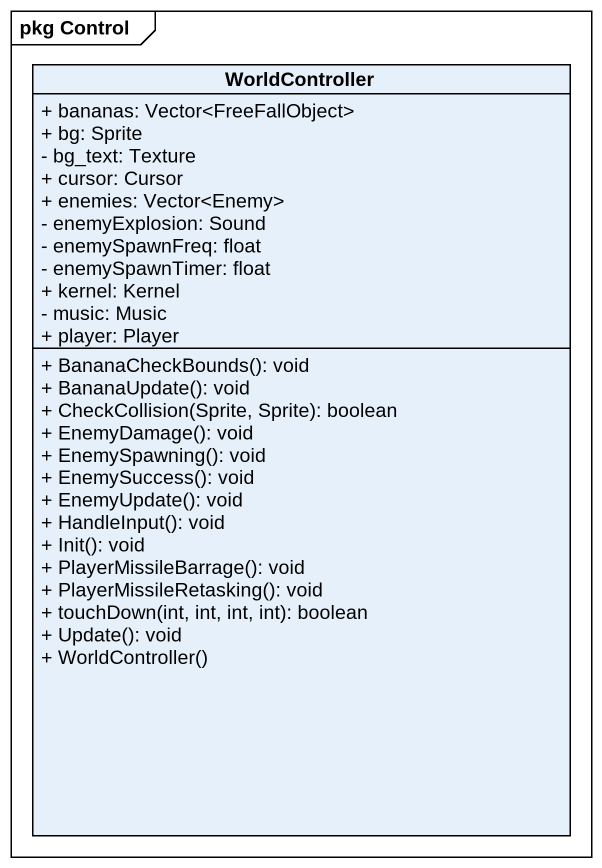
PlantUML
@startuml
mainframe pkg Control
hide circle
hide empty members
skinparam classAttributeIconSize 0
class WorldController {
  + bananas: Vector<FreeFallObject>
  + bg: Sprite
  - bg_text: Texture
  + cursor: Cursor
  + enemies: Vector<Enemy>
  - enemyExplosion: Sound
  - enemySpawnFreq: float
  - enemySpawnTimer: float
  + kernel: Kernel
  - music: Music
  + player: Player
  + BananaCheckBounds(): void
  + BananaUpdate(): void
  + CheckCollision(Sprite, Sprite): boolean
  + EnemyDamage(): void
  + EnemySpawning(): void
  + EnemySuccess(): void
  + EnemyUpdate(): void
  + HandleInput(): void
  + Init(): void
  + PlayerMissileBarrage(): void
  + PlayerMissileRetasking(): void
  + touchDown(int, int, int, int): boolean
  + Update(): void
  + WorldController()
}
@enduml
